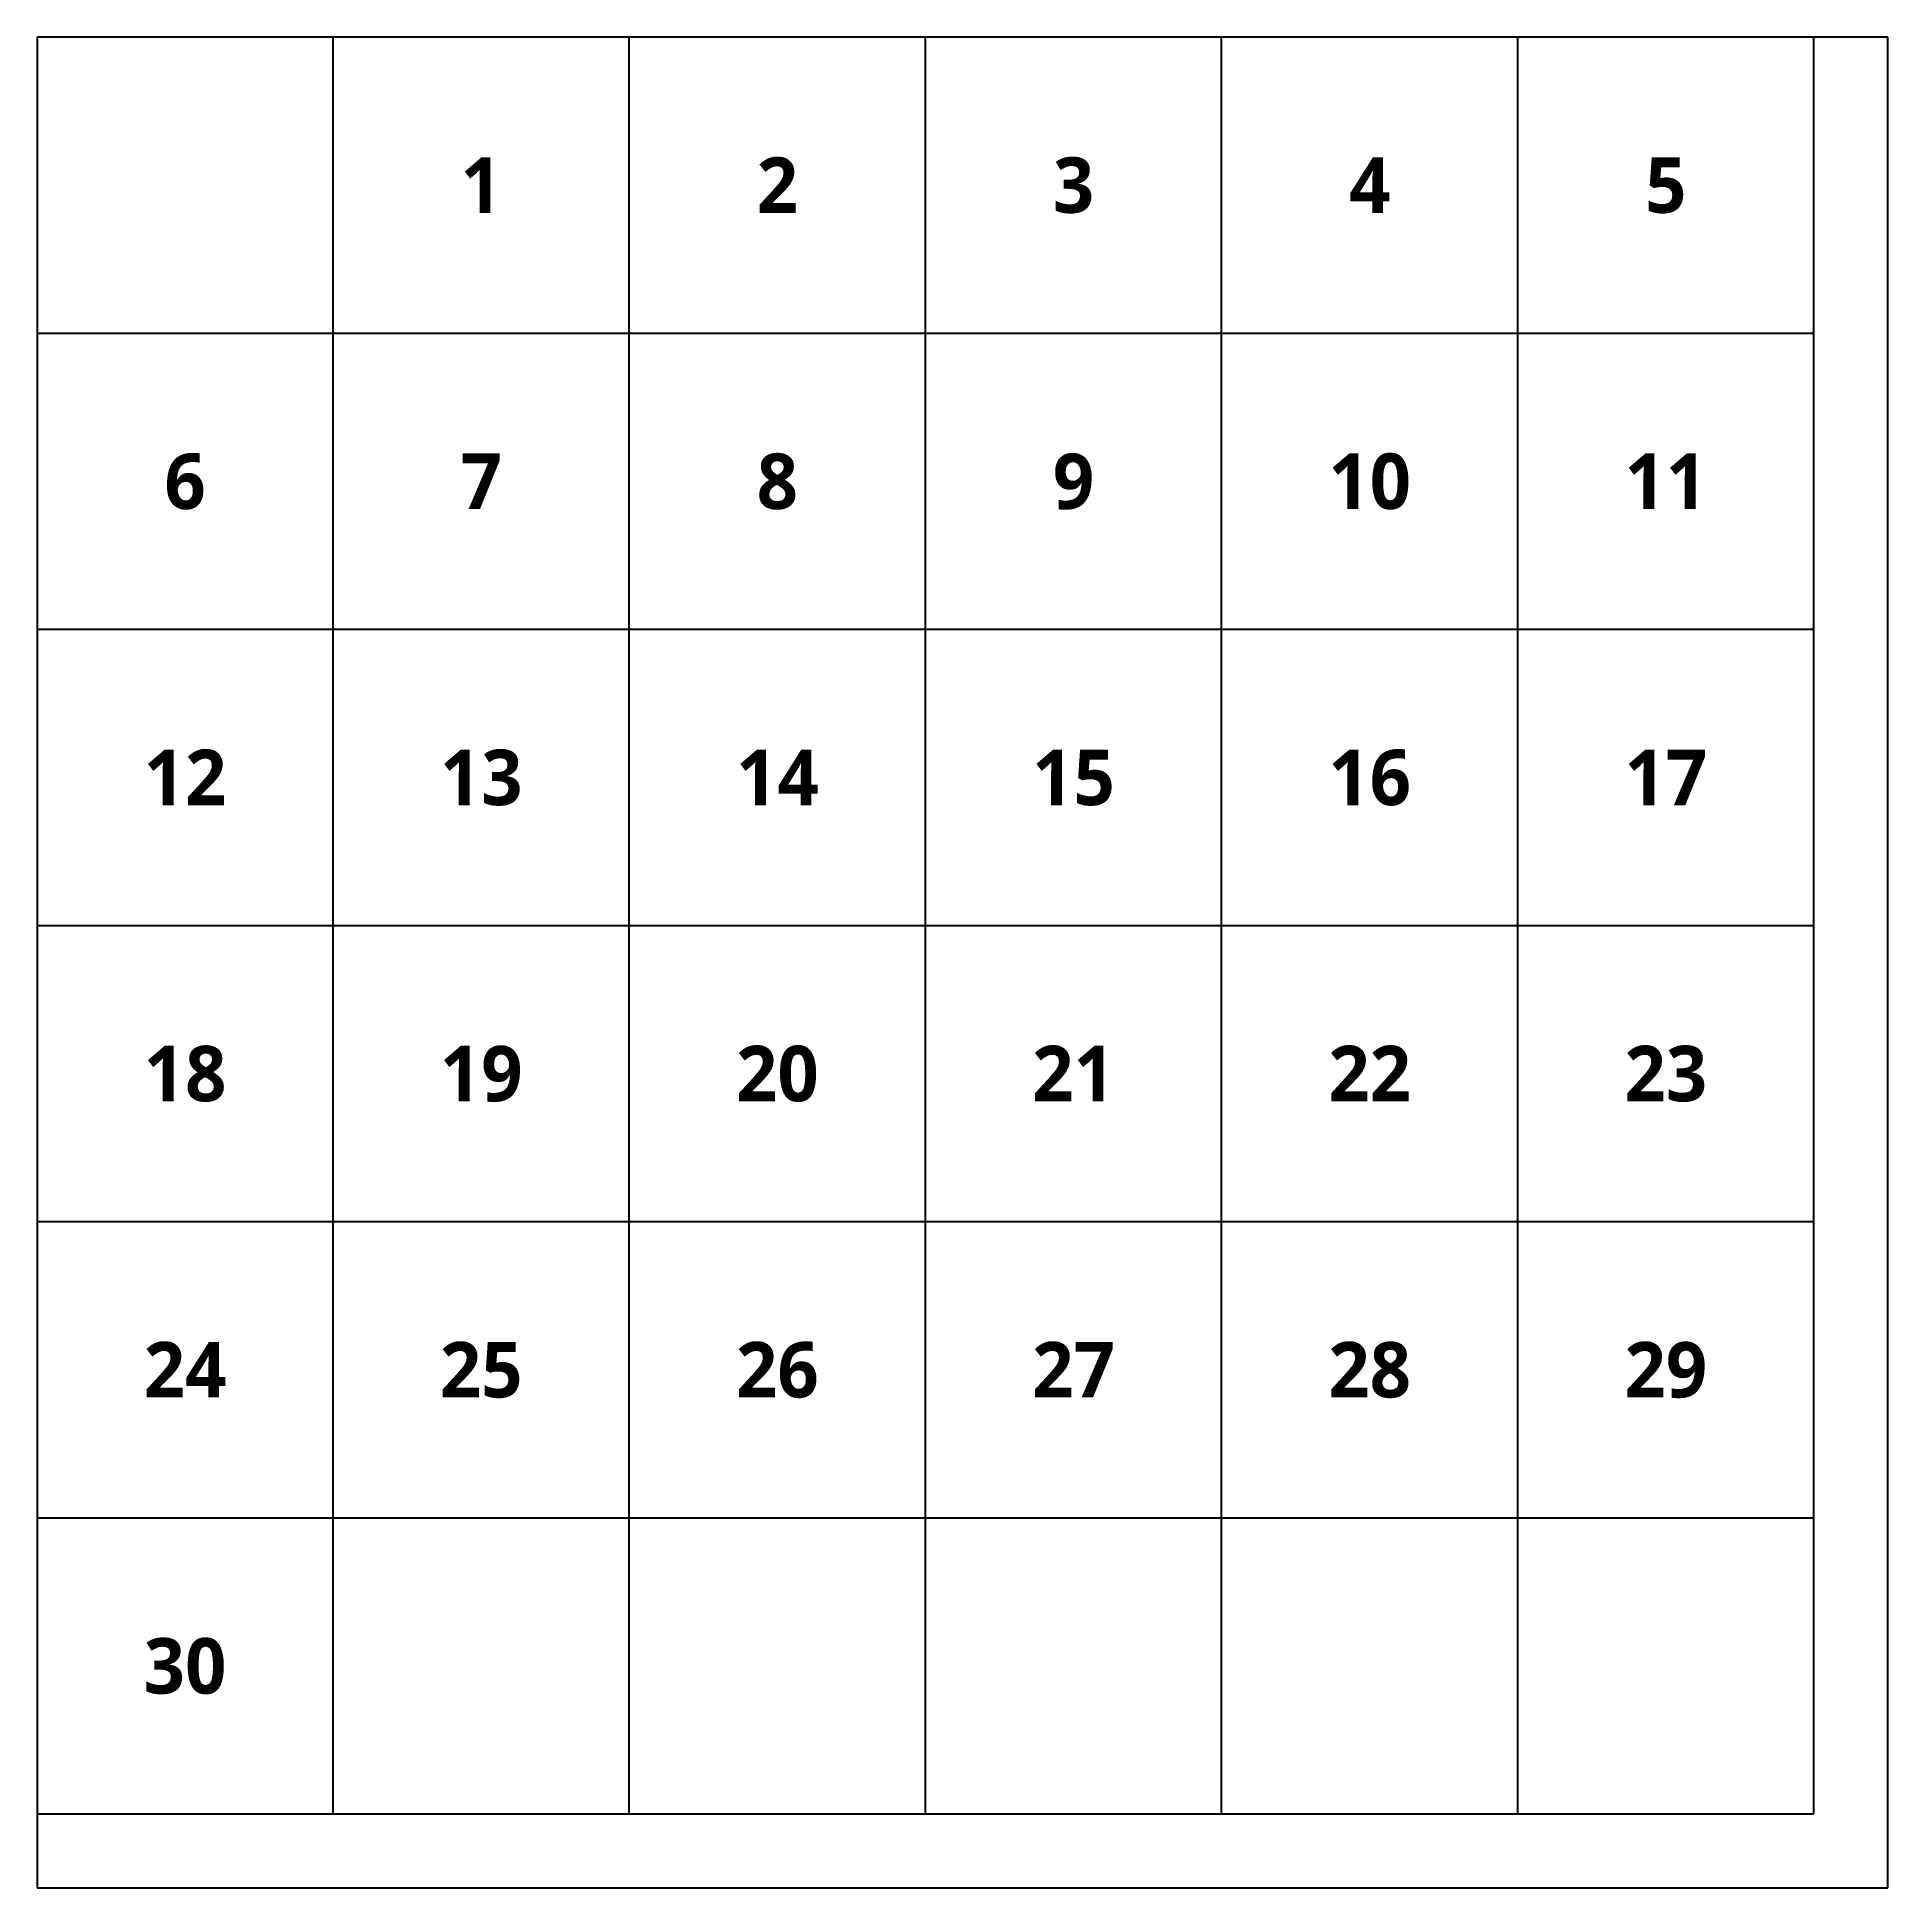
# Model space of a CAD drawing. Header units: millimetres. Extents: x 0 to 100, y 0 to 100.
import ezdxf
from ezdxf.enums import TextEntityAlignment as Align

# ---------------------------------------------------------------- set-up
doc = ezdxf.new("R2010")
doc.units = ezdxf.units.MM
doc.layers.get('0').update_dxf_attribs({"lineweight": 25, "true_color": 0xffffff})
doc.styles.add('textstyle0', font='')
doc.styles.add('textstyle1', font='')
doc.styles.add('textstyle10', font='')
doc.styles.add('textstyle11', font='')
doc.styles.add('textstyle12', font='')
doc.styles.add('textstyle13', font='')
doc.styles.add('textstyle14', font='')
doc.styles.add('textstyle15', font='')
doc.styles.add('textstyle16', font='')
doc.styles.add('textstyle17', font='')
doc.styles.add('textstyle18', font='')
doc.styles.add('textstyle19', font='')
doc.styles.add('textstyle2', font='')
doc.styles.add('textstyle20', font='')
doc.styles.add('textstyle21', font='')
doc.styles.add('textstyle22', font='')
doc.styles.add('textstyle23', font='')
doc.styles.add('textstyle24', font='')
doc.styles.add('textstyle25', font='')
doc.styles.add('textstyle26', font='')
doc.styles.add('textstyle27', font='')
doc.styles.add('textstyle28', font='')
doc.styles.add('textstyle29', font='')
doc.styles.add('textstyle3', font='')
doc.styles.add('textstyle4', font='')
doc.styles.add('textstyle5', font='')
doc.styles.add('textstyle6', font='')
doc.styles.add('textstyle7', font='')
doc.styles.add('textstyle8', font='')
doc.styles.add('textstyle9', font='')
doc.styles.get('textstyle0').set_extended_font_data('Segoe UI Semibold')
doc.styles.get('textstyle1').set_extended_font_data('Segoe UI Semibold')
doc.styles.get('textstyle10').set_extended_font_data('Segoe UI Semibold')
doc.styles.get('textstyle11').set_extended_font_data('Segoe UI Semibold')
doc.styles.get('textstyle12').set_extended_font_data('Segoe UI Semibold')
doc.styles.get('textstyle13').set_extended_font_data('Segoe UI Semibold')
doc.styles.get('textstyle14').set_extended_font_data('Segoe UI Semibold')
doc.styles.get('textstyle15').set_extended_font_data('Segoe UI Semibold')
doc.styles.get('textstyle16').set_extended_font_data('Segoe UI Semibold')
doc.styles.get('textstyle17').set_extended_font_data('Segoe UI Semibold')
doc.styles.get('textstyle18').set_extended_font_data('Segoe UI Semibold')
doc.styles.get('textstyle19').set_extended_font_data('Segoe UI Semibold')
doc.styles.get('textstyle2').set_extended_font_data('Segoe UI Semibold')
doc.styles.get('textstyle20').set_extended_font_data('Segoe UI Semibold')
doc.styles.get('textstyle21').set_extended_font_data('Segoe UI Semibold')
doc.styles.get('textstyle22').set_extended_font_data('Segoe UI Semibold')
doc.styles.get('textstyle23').set_extended_font_data('Segoe UI Semibold')
doc.styles.get('textstyle24').set_extended_font_data('Segoe UI Semibold')
doc.styles.get('textstyle25').set_extended_font_data('Segoe UI Semibold')
doc.styles.get('textstyle26').set_extended_font_data('Segoe UI Semibold')
doc.styles.get('textstyle27').set_extended_font_data('Segoe UI Semibold')
doc.styles.get('textstyle28').set_extended_font_data('Segoe UI Semibold')
doc.styles.get('textstyle29').set_extended_font_data('Segoe UI Semibold')
doc.styles.get('textstyle3').set_extended_font_data('Segoe UI Semibold')
doc.styles.get('textstyle4').set_extended_font_data('Segoe UI Semibold')
doc.styles.get('textstyle5').set_extended_font_data('Segoe UI Semibold')
doc.styles.get('textstyle6').set_extended_font_data('Segoe UI Semibold')
doc.styles.get('textstyle7').set_extended_font_data('Segoe UI Semibold')
doc.styles.get('textstyle8').set_extended_font_data('Segoe UI Semibold')
doc.styles.get('textstyle9').set_extended_font_data('Segoe UI Semibold')

msp = doc.modelspace()

# ---------------------------------------------------------------- linework, layer by layer
for p, q in [((100, 100), (0, 100)), ((0, 100), (0, 0)), ((16, 84), (16, 100)), ((32, 84), (32, 100)), ((48, 84), (48, 100)), ((64, 84), (64, 100)), ((80, 84), (80, 100)), ((96, 84), (96, 100)), ((100, 0), (100, 100)), ((0, 84), (16, 84)), ((16, 84), (32, 84)), ((16, 68), (16, 84)), ((32, 84), (48, 84)), ((32, 68), (32, 84)), ((48, 84), (64, 84)), ((48, 68), (48, 84)), ((64, 84), (80, 84)), ((64, 68), (64, 84)), ((80, 84), (96, 84)), ((80, 68), (80, 84)), ((96, 68), (96, 84)), ((0, 68), (16, 68)), ((16, 68), (32, 68)), ((16, 52), (16, 68)), ((32, 68), (48, 68)), ((32, 52), (32, 68)), ((48, 68), (64, 68)), ((48, 52), (48, 68)), ((64, 68), (80, 68)), ((64, 52), (64, 68)), ((80, 68), (96, 68)), ((80, 52), (80, 68)), ((96, 52), (96, 68)), ((0, 52), (16, 52)), ((16, 52), (32, 52)), ((16, 36), (16, 52)), ((32, 52), (48, 52)), ((32, 36), (32, 52)), ((48, 52), (64, 52)), ((48, 36), (48, 52)), ((64, 52), (80, 52)), ((64, 36), (64, 52)), ((80, 52), (96, 52)), ((80, 36), (80, 52)), ((96, 36), (96, 52)), ((0, 36), (16, 36)), ((16, 36), (32, 36)), ((16, 20), (16, 36)), ((32, 36), (48, 36)), ((32, 20), (32, 36)), ((48, 36), (64, 36)), ((48, 20), (48, 36)), ((64, 36), (80, 36)), ((64, 20), (64, 36)), ((80, 36), (96, 36)), ((80, 20), (80, 36)), ((96, 20), (96, 36)), ((0, 20), (16, 20)), ((16, 20), (32, 20)), ((16, 4), (16, 20)), ((32, 20), (48, 20)), ((32, 4), (32, 20)), ((48, 20), (64, 20)), ((48, 4), (48, 20)), ((64, 20), (80, 20)), ((64, 4), (64, 20)), ((80, 20), (96, 20)), ((80, 4), (80, 20)), ((96, 4), (96, 20)), ((0, 4), (16, 4)), ((16, 4), (32, 4)), ((32, 4), (48, 4)), ((48, 4), (64, 4)), ((64, 4), (80, 4)), ((80, 4), (96, 4)), ((0, 0), (100, 0))]:
    msp.add_line(p, q)

# ---------------------------------------------------------------- texts
for s, style, p in [('1', 'textstyle12', (24, 92)), ('2', 'textstyle14', (40, 92)), ('3', 'textstyle13', (56, 92)), ('4', 'textstyle9', (72, 92)), ('5', 'textstyle8', (88, 92)), ('6', 'textstyle6', (8, 76)), ('7', 'textstyle11', (24, 76)), ('8', 'textstyle10', (40, 76)), ('9', 'textstyle5', (56, 76)), ('10', 'textstyle4', (72, 76)), ('11', 'textstyle7', (88, 76)), ('12', 'textstyle26', (8, 60)), ('13', 'textstyle1', (24, 60)), ('14', 'textstyle0', (40, 60)), ('15', 'textstyle3', (56, 60)), ('16', 'textstyle2', (72, 60)), ('17', 'textstyle27', (88, 60)), ('18', 'textstyle24', (8, 44)), ('19', 'textstyle29', (24, 44)), ('20', 'textstyle28', (40, 44)), ('21', 'textstyle23', (56, 44)), ('22', 'textstyle22', (72, 44)), ('23', 'textstyle25', (88, 44)), ('24', 'textstyle15', (8, 28)), ('25', 'textstyle19', (24, 28)), ('26', 'textstyle18', (40, 28)), ('27', 'textstyle21', (56, 28)), ('28', 'textstyle20', (72, 28)), ('29', 'textstyle16', (88, 28)), ('30', 'textstyle17', (8, 12))]:
    msp.add_text(s, height=3, dxfattribs=dict(style=style)).set_placement(p, align=Align.MIDDLE_CENTER)

doc.saveas('drawing.dxf')
